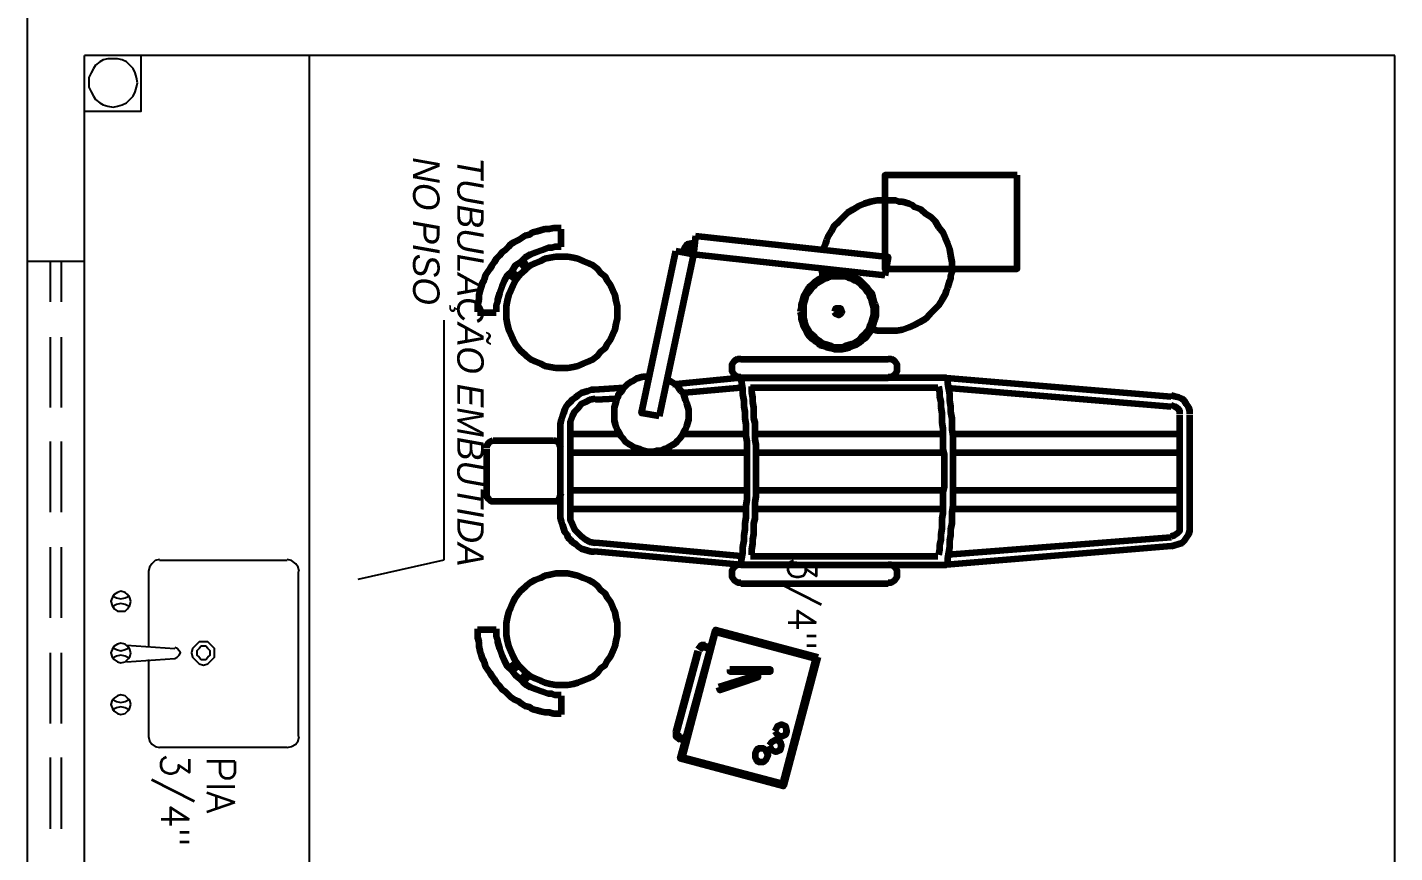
# Model space of a CAD drawing. Header units: millimetres. Extents: x 2273 to 2522, y 1034 to 1187.
# Drawn here: x 2464.772 to 2468.425, y 1060.438 to 1062.644 of the extents above; entities that cross this region are included whole.
import ezdxf

# ---------------------------------------------------------------- set-up
doc = ezdxf.new("R2010")
doc.units = ezdxf.units.MM
doc.layers.add('LAYER8', color=8, linetype='Continuous')
doc.layers.add('PAREDES', color=4, linetype='Continuous', lineweight=100)
doc.styles.add('Romans', font='romans.shx')
doc.styles.get("Standard").update_dxf_attribs({"font": 'arial.ttf'})

# ---------------------------------------------------------------- blocks, each defined once
blk = doc.blocks.new('POV')
at = {"layer": 'PAREDES', "color": 0, "linetype": 'Continuous'}
for points in [[(64.0064, 152.5863), (63.9975, 152.5863), (63.9887, 152.5833), (63.9799, 152.5775), (63.9711, 152.5716), (63.9652, 152.5657), (63.9623, 152.5569), (63.9593, 152.5451), (63.9564, 152.5363)], [(64.3093, 152.5863), (64.0093, 152.5863)], [(64.3593, 152.5363), (64.3564, 152.5451), (64.3534, 152.5569), (64.3505, 152.5657), (64.3446, 152.5716), (64.3358, 152.5775), (64.327, 152.5833), (64.3181, 152.5863), (64.3093, 152.5863)], [(64.0064, 152.5598), (63.9975, 152.5598), (63.9917, 152.5539), (63.9858, 152.5451), (63.9828, 152.5363)], [(64.3093, 152.5598), (64.0093, 152.5598)], [(64.0593, 151.948), (64.0593, 152.5598)], [(64.1093, 151.951), (64.1093, 152.5598)], [(64.2093, 151.951), (64.2093, 152.5598)], [(64.2593, 151.948), (64.2593, 152.5598)], [(64.3328, 152.5363), (64.3299, 152.5451), (64.324, 152.5539), (64.3181, 152.5598), (64.3093, 152.5598)], [(63.9093, 151.9363), (63.9593, 152.5363)], [(63.9358, 151.9392), (63.9858, 152.5363)], [(64.3358, 152.5363), (64.3828, 151.9392)], [(64.3593, 152.5363), (64.4093, 151.9363)], [(63.3681, 152.1245), (63.3681, 151.7716), (63.6181, 151.7716), (63.6181, 152.1245), (63.3681, 152.1245)], [(63.7799, 151.7333), (63.7799, 151.7422), (63.7828, 151.751), (63.7828, 151.7598), (63.7828, 151.7686), (63.7828, 151.7863), (63.7828, 151.8039), (63.7799, 151.8186), (63.774, 151.8363), (63.7681, 151.851), (63.7593, 151.8657), (63.7505, 151.8804), (63.7387, 151.8922), (63.727, 151.9039), (63.7152, 151.9157), (63.7005, 151.9245), (63.6858, 151.9333), (63.677, 151.9363), (63.6681, 151.9392), (63.6593, 151.9422), (63.6505, 151.9451), (63.6417, 151.948), (63.6358, 151.948), (63.627, 151.951), (63.6181, 151.951), (63.6005, 151.951), (63.5828, 151.948), (63.5652, 151.9451), (63.5505, 151.9392), (63.5358, 151.9333), (63.5211, 151.9275), (63.5064, 151.9157), (63.4917, 151.9069), (63.4799, 151.8951), (63.4711, 151.8804), (63.4593, 151.8686), (63.4534, 151.851), (63.4475, 151.8451), (63.4446, 151.8363), (63.4417, 151.8275), (63.4387, 151.8186), (63.4387, 151.8098), (63.4358, 151.801), (63.4358, 151.7922), (63.4358, 151.7833), (63.4358, 151.7657), (63.4358, 151.751), (63.4387, 151.7333), (63.4446, 151.7157), (63.4505, 151.701), (63.4593, 151.6863), (63.4681, 151.6716), (63.4799, 151.6598), (63.4917, 151.648), (63.5034, 151.6363), (63.5181, 151.6275), (63.5328, 151.6186), (63.5417, 151.6157), (63.5505, 151.6127), (63.5564, 151.6098), (63.5652, 151.6069)], [(64.4093, 151.9392), (64.3917, 151.9392), (64.377, 151.9422), (64.3623, 151.9451), (64.3446, 151.9451), (64.3299, 151.948), (64.3152, 151.948), (64.2975, 151.951), (64.2828, 151.951), (64.2681, 151.951), (64.2505, 151.9539), (64.2358, 151.9539), (64.2211, 151.9539), (64.2034, 151.9539), (64.1887, 151.9539), (64.174, 151.9539), (64.1564, 151.9539), (64.1417, 151.9539), (64.127, 151.9539), (64.1093, 151.9539), (64.0946, 151.9539), (64.0799, 151.9539), (64.0652, 151.9539), (64.0475, 151.951), (64.0328, 151.951), (64.0181, 151.951), (64.0005, 151.948), (63.9858, 151.948), (63.9711, 151.9451), (63.9534, 151.9451), (63.9387, 151.9422), (63.924, 151.9392), (63.9064, 151.9392)], [(64.4093, 151.9392), (64.3917, 151.9392), (64.377, 151.9422), (64.3623, 151.9451), (64.3446, 151.9451), (64.3299, 151.948), (64.3152, 151.948), (64.2975, 151.951), (64.2828, 151.951), (64.2681, 151.951), (64.2505, 151.9539), (64.2358, 151.9539), (64.2211, 151.9539), (64.2034, 151.9539), (64.1887, 151.9539), (64.174, 151.9539), (64.1564, 151.9539), (64.1417, 151.9539), (64.127, 151.9539), (64.1093, 151.9539), (64.0946, 151.9539), (64.0799, 151.9539), (64.0652, 151.9539), (64.0475, 151.951), (64.0328, 151.951), (64.0181, 151.951), (64.0005, 151.948), (63.9858, 151.948), (63.9711, 151.9451), (63.9534, 151.9451), (63.9387, 151.9422), (63.924, 151.9392), (63.9064, 151.9392)], [(63.9093, 151.9363), (63.9093, 151.7039), (63.9093, 151.3863)], [(63.9093, 151.9363), (63.9093, 151.7039)], [(64.3828, 151.9157), (64.3681, 151.9186), (64.3564, 151.9186), (64.3417, 151.9216), (64.327, 151.9216), (64.3123, 151.9245), (64.2975, 151.9245), (64.2858, 151.9245), (64.2711, 151.9275), (64.2564, 151.9275), (64.2417, 151.9275), (64.227, 151.9275), (64.2152, 151.9275), (64.2005, 151.9304), (64.1858, 151.9304), (64.1711, 151.9304), (64.1564, 151.9304), (64.1446, 151.9304), (64.1299, 151.9304), (64.1152, 151.9304), (64.1005, 151.9275), (64.0887, 151.9275), (64.074, 151.9275), (64.0593, 151.9275), (64.0446, 151.9275), (64.0299, 151.9245), (64.0181, 151.9245), (64.0034, 151.9245), (63.9887, 151.9216), (63.974, 151.9216), (63.9593, 151.9186), (63.9475, 151.9186), (63.9328, 151.9157)], [(64.4093, 151.3863), (64.4093, 151.5363), (64.4093, 151.9363)], [(64.4093, 151.4598), (64.4093, 151.9363)], [(63.9358, 151.9127), (63.9358, 151.4127)], [(64.0593, 151.4245), (64.0593, 151.9245)], [(64.1093, 151.4245), (64.1093, 151.9245)], [(64.2093, 151.4245), (64.2093, 151.9245)], [(64.2593, 151.4245), (64.2593, 151.9245)], [(64.3858, 151.4127), (64.3858, 151.5363), (64.3858, 151.9127)], [(63.5299, 151.2657), (63.5858, 151.7804), (63.6358, 151.7716)], [(63.9064, 151.7804), (63.9064, 151.7892), (63.9005, 151.798), (63.8917, 151.8039), (63.8828, 151.8039), (63.874, 151.8039), (63.8652, 151.798), (63.8593, 151.7892), (63.8593, 151.7804)], [(63.8593, 151.3863), (63.8593, 151.7804)], [(63.9093, 151.3863), (63.9093, 151.7804)], [(64.4564, 151.7804), (64.4564, 151.7892), (64.4505, 151.798), (64.4417, 151.8039), (64.4328, 151.8039), (64.424, 151.8039), (64.4152, 151.798), (64.4093, 151.7892), (64.4093, 151.7804)], [(64.4593, 151.3863), (64.4593, 151.7804)], [(63.6358, 151.7716), (63.5799, 151.2598)], [(63.7328, 151.5451), (63.7417, 151.548), (63.7534, 151.548), (63.7623, 151.551), (63.7711, 151.5539), (63.7799, 151.5598), (63.7887, 151.5627), (63.7975, 151.5686), (63.8034, 151.5745), (63.8093, 151.5833), (63.8152, 151.5922), (63.8211, 151.598), (63.824, 151.6069), (63.827, 151.6157), (63.8299, 151.6275), (63.8328, 151.6363), (63.8328, 151.648), (63.8328, 151.6569), (63.8299, 151.6686), (63.827, 151.6775), (63.824, 151.6863), (63.8211, 151.6951), (63.8152, 151.7039), (63.8093, 151.7098), (63.8034, 151.7186), (63.7975, 151.7245), (63.7887, 151.7304), (63.7799, 151.7363), (63.7711, 151.7392), (63.7623, 151.7422), (63.7534, 151.7451), (63.7417, 151.748), (63.7328, 151.748), (63.7211, 151.748), (63.7123, 151.7451), (63.7034, 151.7422), (63.6917, 151.7392), (63.6828, 151.7363), (63.677, 151.7304), (63.6681, 151.7245), (63.6623, 151.7186), (63.6534, 151.7098), (63.6475, 151.7039), (63.6446, 151.6951), (63.6387, 151.6863), (63.6358, 151.6775), (63.6328, 151.6686), (63.6328, 151.6569), (63.6328, 151.648), (63.6328, 151.6363), (63.6328, 151.6275), (63.6358, 151.6157), (63.6387, 151.6069), (63.6446, 151.598), (63.6475, 151.5922), (63.6534, 151.5833), (63.6623, 151.5745), (63.6681, 151.5686), (63.677, 151.5627), (63.6828, 151.5598), (63.6917, 151.5539), (63.7034, 151.551), (63.7123, 151.548), (63.7211, 151.548), (63.7328, 151.5451)], [(63.7328, 151.5539), (63.7417, 151.5539), (63.7505, 151.5539), (63.7593, 151.5569), (63.7681, 151.5598), (63.777, 151.5627), (63.7858, 151.5686), (63.7917, 151.5745), (63.7975, 151.5804), (63.8034, 151.5863), (63.8093, 151.5951), (63.8152, 151.601), (63.8181, 151.6098), (63.8211, 151.6186), (63.824, 151.6275), (63.827, 151.6363), (63.827, 151.648), (63.827, 151.6569), (63.824, 151.6657), (63.8211, 151.6745), (63.8181, 151.6833), (63.8152, 151.6922), (63.8093, 151.701), (63.8034, 151.7069), (63.7975, 151.7127), (63.7917, 151.7186), (63.7858, 151.7245), (63.777, 151.7304), (63.7681, 151.7333), (63.7593, 151.7363), (63.7505, 151.7392), (63.7417, 151.7422), (63.7328, 151.7422), (63.7211, 151.7422), (63.7123, 151.7392), (63.7034, 151.7363), (63.6946, 151.7333), (63.6858, 151.7304), (63.6799, 151.7245), (63.6711, 151.7186), (63.6652, 151.7127), (63.6593, 151.7069), (63.6534, 151.701), (63.6505, 151.6922), (63.6446, 151.6833), (63.6417, 151.6745), (63.6387, 151.6657), (63.6387, 151.6569), (63.6387, 151.648), (63.6387, 151.6363), (63.6387, 151.6275), (63.6417, 151.6186), (63.6446, 151.6098), (63.6505, 151.601), (63.6534, 151.5951), (63.6593, 151.5863), (63.6652, 151.5804), (63.6711, 151.5745), (63.6799, 151.5686), (63.6858, 151.5627), (63.6946, 151.5598), (63.7034, 151.5569), (63.7123, 151.5539), (63.7211, 151.5539), (63.7328, 151.5539)], [(63.7328, 151.6363), (63.7387, 151.6392), (63.7417, 151.648), (63.7387, 151.6539), (63.7328, 151.6569), (63.724, 151.6539), (63.724, 151.648), (63.724, 151.6392), (63.7328, 151.6363)], [(63.6152, 151.601), (63.6299, 151.6039), (63.6417, 151.6039)], [(64.6564, 151.5922), (65.0005, 151.501), (64.927, 151.2245), (64.5828, 151.3186), (64.6564, 151.5922)], [(64.6593, 151.5863), (64.9946, 151.498), (64.924, 151.2304), (64.5887, 151.3186), (64.6593, 151.5863)], [(64.4093, 151.5363), (64.4093, 151.3863)], [(64.8534, 151.4775), (64.8623, 151.4833), (64.8681, 151.4951), (64.8623, 151.5069), (64.8534, 151.5098), (64.8417, 151.5069), (64.8358, 151.4951), (64.8417, 151.4833), (64.8534, 151.4775)], [(64.8917, 151.4627), (64.9034, 151.4686), (64.9093, 151.4804), (64.9034, 151.4922), (64.8917, 151.4951), (64.8828, 151.4922), (64.877, 151.4804), (64.8828, 151.4686), (64.8917, 151.4627)], [(64.6887, 151.3569), (64.6946, 151.3569), (64.6946, 151.4657), (64.6887, 151.4657), (64.6887, 151.3569)], [(64.9181, 151.4245), (64.924, 151.4245), (64.9299, 151.4275), (64.9358, 151.4333), (64.9358, 151.4422), (64.9358, 151.448), (64.9299, 151.4539), (64.924, 151.4569), (64.9181, 151.4598), (64.9123, 151.4569), (64.9064, 151.4539), (64.9005, 151.448), (64.9005, 151.4422), (64.9005, 151.4333), (64.9064, 151.4275), (64.9123, 151.4245), (64.9181, 151.4245)], [(64.3828, 151.4157), (64.3681, 151.4157), (64.3534, 151.4186), (64.3417, 151.4186), (64.327, 151.4216), (64.3123, 151.4216), (64.2975, 151.4216), (64.2858, 151.4245), (64.2711, 151.4245), (64.2564, 151.4245), (64.2417, 151.4245), (64.227, 151.4275), (64.2152, 151.4275), (64.2005, 151.4275), (64.1858, 151.4275), (64.1711, 151.4275), (64.1564, 151.4275), (64.1446, 151.4275), (64.1299, 151.4275), (64.1152, 151.4275), (64.1005, 151.4275), (64.0887, 151.4275), (64.074, 151.4245), (64.0593, 151.4245), (64.0446, 151.4245), (64.0299, 151.4245), (64.0181, 151.4216), (64.0034, 151.4216), (63.9887, 151.4216), (63.974, 151.4186), (63.9623, 151.4186), (63.9475, 151.4157), (63.9328, 151.4157)], [(64.7358, 151.3275), (64.7446, 151.3304), (64.7093, 151.4333), (64.7034, 151.4333), (64.7358, 151.3275)], [(63.8593, 151.3863), (63.8593, 151.3775), (63.8652, 151.3686), (63.874, 151.3627), (63.8828, 151.3627), (63.8917, 151.3627), (63.9005, 151.3686), (63.9064, 151.3775), (63.9064, 151.3863)], [(64.4093, 151.3863), (64.3917, 151.3892), (64.377, 151.3922), (64.3623, 151.3922), (64.3446, 151.3951), (64.3299, 151.3951), (64.3152, 151.398), (64.2975, 151.398), (64.2828, 151.401), (64.2681, 151.401), (64.2505, 151.401), (64.2358, 151.4039), (64.2211, 151.4039), (64.2034, 151.4039), (64.1887, 151.4039), (64.174, 151.4039), (64.1564, 151.4039), (64.1417, 151.4039), (64.127, 151.4039), (64.1093, 151.4039), (64.0946, 151.4039), (64.0799, 151.4039), (64.0652, 151.401), (64.0475, 151.401), (64.0328, 151.401), (64.0181, 151.398), (64.0005, 151.398), (63.9858, 151.3951), (63.9711, 151.3951), (63.9534, 151.3922), (63.9387, 151.3922), (63.924, 151.3892), (63.9064, 151.3863)], [(64.4093, 151.3863), (64.3917, 151.3892), (64.377, 151.3922), (64.3623, 151.3922), (64.3446, 151.3951), (64.3299, 151.3951), (64.3152, 151.398), (64.2975, 151.398), (64.2828, 151.401), (64.2681, 151.401), (64.2505, 151.401), (64.2358, 151.4039), (64.2211, 151.4039), (64.2034, 151.4039), (64.1887, 151.4039), (64.174, 151.4039), (64.1564, 151.4039), (64.1417, 151.4039), (64.127, 151.4039), (64.1093, 151.4039), (64.0946, 151.4039), (64.0799, 151.4039), (64.0652, 151.401), (64.0475, 151.401), (64.0328, 151.401), (64.0181, 151.398), (64.0005, 151.398), (63.9858, 151.3951), (63.9711, 151.3951), (63.9534, 151.3922), (63.9387, 151.3922), (63.924, 151.3892), (63.9064, 151.3863)], [(63.9093, 151.3863), (63.927, 151.2039)], [(63.9358, 151.3863), (63.9505, 151.2275)], [(64.0593, 151.2304), (64.0593, 151.398)], [(64.1093, 150.9304), (64.1093, 151.401)], [(64.2093, 150.9304), (64.2093, 151.401)], [(64.2593, 150.9304), (64.2593, 151.398)], [(64.3858, 151.3863), (64.3505, 150.998)], [(64.4093, 151.3863), (64.374, 150.9951)], [(64.4093, 151.3863), (64.4093, 151.3775), (64.4152, 151.3686), (64.424, 151.3627), (64.4328, 151.3627), (64.4417, 151.3627), (64.4505, 151.3686), (64.4564, 151.3775), (64.4564, 151.3863)], [(64.624, 151.2922), (64.624, 151.2804), (64.6358, 151.2716)], [(64.6299, 151.3039), (64.627, 151.2892)], [(64.6358, 151.3039), (64.6299, 151.2892)], [(64.6299, 151.2892), (64.6299, 151.2833), (64.6358, 151.2775)], [(64.8564, 151.2157), (64.6387, 151.2745)], [(64.8564, 151.2127), (64.6387, 151.2716)], [(63.5299, 151.2657), (63.5799, 151.2598), (63.5711, 151.2127)], [(63.5505, 151.2657), (63.5505, 151.2539), (63.5534, 151.2422), (63.5623, 151.2363), (63.574, 151.2304)], [(63.5564, 151.2627), (63.5564, 151.2539), (63.5593, 151.248), (63.5652, 151.2422), (63.574, 151.2392)], [(63.5799, 151.2598), (64.0123, 151.1686)], [(63.9034, 151.1422), (63.9064, 151.1333), (63.9064, 151.1245), (63.9093, 151.1157), (63.9123, 151.1069), (63.9181, 151.098), (63.9211, 151.0922), (63.927, 151.0833), (63.9328, 151.0775), (63.9387, 151.0716), (63.9475, 151.0657), (63.9534, 151.0598), (63.9623, 151.0569), (63.9711, 151.0539), (63.9799, 151.051), (63.9887, 151.048), (63.9975, 151.048), (64.0064, 151.048), (64.0152, 151.048), (64.024, 151.048), (64.0328, 151.051), (64.0417, 151.0539), (64.0505, 151.0569), (64.0593, 151.0627), (64.0652, 151.0657), (64.0711, 151.0716), (64.0799, 151.0775), (64.0858, 151.0863), (64.0887, 151.0922), (64.0946, 151.101), (64.0975, 151.1098), (64.1005, 151.1186), (64.1034, 151.1275), (64.1064, 151.1363), (64.1064, 151.1451), (64.1064, 151.1539), (64.1034, 151.1627), (64.1034, 151.1716), (64.1005, 151.1804), (64.0975, 151.1892), (64.0917, 151.198), (64.0887, 151.2039), (64.0828, 151.2127), (64.077, 151.2186), (64.0711, 151.2245), (64.0623, 151.2304), (64.0564, 151.2333), (64.0475, 151.2392), (64.0387, 151.2422), (64.0299, 151.2451), (64.0211, 151.248), (64.0123, 151.248), (64.0034, 151.248), (63.9946, 151.248), (63.9858, 151.2451), (63.977, 151.2422), (63.9681, 151.2392), (63.9593, 151.2363), (63.9505, 151.2333), (63.9446, 151.2275), (63.9387, 151.2216), (63.9299, 151.2157), (63.924, 151.2069), (63.9211, 151.201), (63.9152, 151.1922)], [(64.874, 151.2363), (64.8711, 151.2245)], [(64.8799, 151.2363), (64.874, 151.2216)], [(64.0123, 151.1686), (64.0034, 151.1216), (63.5711, 151.2127)], [(64.8564, 151.2127), (64.8681, 151.2127), (64.877, 151.2245)], [(64.8593, 151.2186), (64.8652, 151.2186), (64.8711, 151.2245)], [(63.7328, 151.0569), (63.7181, 151.0569), (63.7034, 151.0539), (63.6887, 151.051), (63.677, 151.0451), (63.6623, 151.0392), (63.6505, 151.0304), (63.6387, 151.0245), (63.6299, 151.0127), (63.6181, 151.0039), (63.6093, 150.9922), (63.6034, 150.9804), (63.5975, 150.9657), (63.5917, 150.951), (63.5887, 150.9392), (63.5858, 150.9245), (63.5858, 150.9069), (63.5858, 150.8922), (63.5887, 150.8775), (63.5917, 150.8627), (63.5975, 150.851), (63.6034, 150.8363), (63.6093, 150.8245), (63.6181, 150.8127), (63.6299, 150.801), (63.6387, 150.7922), (63.6505, 150.7833), (63.6623, 150.7775), (63.677, 150.7716), (63.6887, 150.7657), (63.7034, 150.7627), (63.7181, 150.7598), (63.7328, 150.7598), (63.7505, 150.7598), (63.7652, 150.7627), (63.7799, 150.7657), (63.7917, 150.7716), (63.8064, 150.7775), (63.8181, 150.7833), (63.8299, 150.7922), (63.8387, 150.801), (63.8505, 150.8127), (63.8593, 150.8245), (63.8652, 150.8363), (63.8711, 150.851), (63.877, 150.8627), (63.8799, 150.8775), (63.8828, 150.8922), (63.8828, 150.9069), (63.8828, 150.9245), (63.8799, 150.9392), (63.877, 150.951), (63.8711, 150.9657), (63.8652, 150.9804), (63.8593, 150.9922), (63.8505, 151.0039), (63.8387, 151.0127), (63.8299, 151.0245), (63.8181, 151.0304), (63.8064, 151.0392), (63.7917, 151.0451), (63.7799, 151.051), (63.7652, 151.0539), (63.7505, 151.0569), (63.7328, 151.0569)], [(63.9358, 151.0745), (63.9417, 150.9951)], [(63.9652, 151.0539), (63.9681, 150.998)], [(64.0593, 150.9304), (64.0593, 151.0627)], [(64.5799, 150.7598), (64.5975, 150.7598), (64.6123, 150.7627), (64.627, 150.7657), (64.6387, 150.7716), (64.6534, 150.7775), (64.6652, 150.7833), (64.677, 150.7922), (64.6858, 150.801), (64.6975, 150.8127), (64.7064, 150.8245), (64.7123, 150.8363), (64.7181, 150.851), (64.724, 150.8627), (64.727, 150.8775), (64.7299, 150.8922), (64.7299, 150.9069), (64.7299, 150.9245), (64.727, 150.9392), (64.724, 150.951), (64.7181, 150.9657), (64.7123, 150.9804), (64.7064, 150.9922), (64.6975, 151.0039), (64.6858, 151.0127), (64.677, 151.0245), (64.6652, 151.0304), (64.6534, 151.0392), (64.6387, 151.0451), (64.627, 151.051), (64.6123, 151.0539), (64.5975, 151.0569), (64.5799, 151.0569), (64.5652, 151.0569), (64.5505, 151.0539), (64.5358, 151.051), (64.524, 151.0451), (64.5093, 151.0392), (64.4975, 151.0304), (64.4858, 151.0245), (64.477, 151.0127), (64.4652, 151.0039), (64.4564, 150.9922), (64.4505, 150.9804), (64.4446, 150.9657), (64.4387, 150.951), (64.4358, 150.9392), (64.4328, 150.9245), (64.4328, 150.9069), (64.4328, 150.8922), (64.4358, 150.8775), (64.4387, 150.8627), (64.4446, 150.851), (64.4505, 150.8363), (64.4564, 150.8245), (64.4652, 150.8127), (64.477, 150.801), (64.4858, 150.7922), (64.4975, 150.7833), (64.5093, 150.7775), (64.524, 150.7716), (64.5358, 150.7657), (64.5505, 150.7627), (64.5652, 150.7598), (64.5799, 150.7598)], [(63.9417, 150.9951), (63.9417, 150.9863), (63.9446, 150.9775), (63.9475, 150.9686), (63.9505, 150.9598), (63.9564, 150.951), (63.9623, 150.9451), (63.9681, 150.9363), (63.974, 150.9304), (63.9799, 150.9245), (63.9887, 150.9186), (63.9946, 150.9157), (64.0034, 150.9127), (64.0123, 150.9098), (64.0211, 150.9069), (64.0328, 150.9039), (64.0417, 150.9039)], [(63.9652, 150.998), (63.9681, 150.9833), (63.974, 150.9716), (63.9799, 150.9598), (63.9917, 150.951), (64.0005, 150.9422), (64.0123, 150.9363), (64.027, 150.9304), (64.0417, 150.9304)], [(64.274, 150.9304), (64.2887, 150.9304), (64.3005, 150.9363), (64.3152, 150.9422), (64.324, 150.951), (64.3328, 150.9598), (64.3417, 150.9716), (64.3475, 150.9833), (64.3505, 150.998)], [(64.274, 150.9039), (64.2828, 150.9039), (64.2946, 150.9069), (64.3034, 150.9098), (64.3123, 150.9127), (64.3211, 150.9157), (64.327, 150.9216), (64.3358, 150.9245), (64.3417, 150.9304), (64.3475, 150.9363), (64.3534, 150.9451), (64.3593, 150.951), (64.3652, 150.9598), (64.3681, 150.9686), (64.3711, 150.9775), (64.374, 150.9863), (64.374, 150.9951)], [(63.5093, 150.9069), (63.5093, 150.8951), (63.5093, 150.8863), (63.5123, 150.8745), (63.5123, 150.8627), (63.5152, 150.851), (63.5181, 150.8422), (63.5211, 150.8304), (63.527, 150.8216), (63.5299, 150.8098), (63.5358, 150.801), (63.5417, 150.7922), (63.5475, 150.7804), (63.5534, 150.7716), (63.5593, 150.7657), (63.5681, 150.7569), (63.574, 150.748), (63.5828, 150.7422), (63.5917, 150.7333), (63.6005, 150.7275), (63.6093, 150.7216), (63.6181, 150.7157), (63.627, 150.7098), (63.6358, 150.7039), (63.6475, 150.701), (63.6564, 150.6951), (63.6681, 150.6922), (63.677, 150.6892), (63.6887, 150.6863), (63.7005, 150.6863), (63.7123, 150.6833), (63.724, 150.6833), (63.7328, 150.6833)], [(63.5593, 150.9069), (63.5123, 150.9069)], [(63.5593, 150.9069), (63.5593, 150.898), (63.5593, 150.8892), (63.5623, 150.8804), (63.5623, 150.8716), (63.5681, 150.8569), (63.574, 150.8392), (63.5799, 150.8245), (63.5887, 150.8098), (63.6005, 150.798), (63.6093, 150.7833), (63.624, 150.7745), (63.6358, 150.7627), (63.6505, 150.7539), (63.6652, 150.748), (63.6828, 150.7422), (63.7005, 150.7363), (63.7064, 150.7363), (63.7152, 150.7333), (63.724, 150.7333), (63.7328, 150.7333)], [(64.0417, 150.9304), (64.274, 150.9304)], [(64.0417, 150.9039), (64.274, 150.9039)], [(64.0975, 150.9069), (64.0917, 150.9039), (64.0828, 150.901), (64.0799, 150.8951), (64.077, 150.8863)], [(64.1005, 150.9039), (64.2211, 150.9039)], [(64.2387, 150.8863), (64.2387, 150.8951), (64.2328, 150.901), (64.227, 150.9039), (64.2181, 150.9069)], [(64.5799, 150.6833), (64.5917, 150.6833), (64.6034, 150.6833), (64.6152, 150.6863), (64.627, 150.6863), (64.6387, 150.6892), (64.6475, 150.6922), (64.6593, 150.6951), (64.6681, 150.701), (64.6799, 150.7039), (64.6887, 150.7098), (64.6975, 150.7157), (64.7064, 150.7216), (64.7152, 150.7275), (64.724, 150.7333), (64.7328, 150.7422), (64.7417, 150.748), (64.7475, 150.7569), (64.7564, 150.7657), (64.7623, 150.7716), (64.7681, 150.7804), (64.774, 150.7922), (64.7799, 150.801), (64.7858, 150.8098), (64.7887, 150.8216), (64.7946, 150.8304), (64.7975, 150.8422), (64.8005, 150.851), (64.8034, 150.8627), (64.8034, 150.8745), (64.8064, 150.8863), (64.8064, 150.8951), (64.8064, 150.9069)], [(64.5799, 150.7333), (64.5917, 150.7333), (64.6005, 150.7333), (64.6093, 150.7363), (64.6152, 150.7363), (64.6328, 150.7422), (64.6505, 150.748), (64.6652, 150.7539), (64.6799, 150.7627), (64.6917, 150.7745), (64.7034, 150.7833), (64.7152, 150.798), (64.727, 150.8098), (64.7358, 150.8245), (64.7417, 150.8392), (64.7475, 150.8569), (64.7534, 150.8716), (64.7534, 150.8804), (64.7564, 150.8892), (64.7564, 150.898), (64.7564, 150.9069)], [(64.7593, 150.9069), (64.8093, 150.9069)], [(64.077, 150.7245), (64.077, 150.8863)], [(64.2387, 150.7245), (64.2387, 150.8863)], [(63.6152, 150.8186), (63.5946, 150.8039)], [(63.6211, 150.8127), (63.6005, 150.798)], [(64.6975, 150.8127), (64.7181, 150.798)], [(64.7064, 150.8186), (64.724, 150.8039)], [(63.6387, 150.7922), (63.624, 150.7716)], [(63.6475, 150.7863), (63.6328, 150.7657)], [(64.6711, 150.7863), (64.6858, 150.7657)], [(64.6799, 150.7922), (64.6946, 150.7716)], [(63.7358, 150.7333), (63.7358, 150.6833)], [(64.077, 150.7245), (64.0799, 150.7186), (64.0828, 150.7127), (64.0917, 150.7069), (64.0975, 150.7069)], [(64.2181, 150.7069), (64.227, 150.7069), (64.2328, 150.7127), (64.2387, 150.7186), (64.2387, 150.7245)], [(64.5828, 150.7333), (64.5828, 150.6833)], [(64.1005, 150.7069), (64.2211, 150.7069)]]:
    blk.add_lwpolyline(points, dxfattribs=at)

msp = doc.modelspace()

# ---------------------------------------------------------------- linework, layer by layer
at = {"layer": 'LAYER8', "linetype": 'Continuous'}
msp.add_line((2464.7722, 1062.019), (2464.9252, 1062.019), dxfattribs=at)
at = {"layer": 'LAYER8', "color": 0, "linetype": 'Continuous'}
for p, q in [((2465.8861, 1061.2206), (2465.8861, 1061.8616)), ((2465.6563, 1061.1693), (2465.8861, 1061.2206))]:
    msp.add_line(p, q, dxfattribs=at)
at = {"layer": 'LAYER8', "linetype": 'Continuous'}
for points in [[(2464.7722, 1053.6161), (2464.7722, 1062.719)], [(2464.9252, 1056.7161), (2464.9252, 1062.569)], [(2468.4252, 1062.569), (2464.9252, 1062.569)], [(2468.4252, 1057.7661), (2468.4252, 1062.569)]]:
    msp.add_lwpolyline(points, dxfattribs=at)
at = {"layer": 'LAYER8', "color": 0, "linetype": 'Continuous'}
for points in [[(2465.0752, 1062.569), (2465.0752, 1062.419), (2464.9252, 1062.419)], [(2465.5252, 1062.569), (2465.5252, 1059.869)], [(2465.0663, 1062.4955), (2465.0634, 1062.5102), (2465.0605, 1062.522), (2465.0546, 1062.5337), (2465.0457, 1062.5425), (2465.0369, 1062.5514), (2465.0252, 1062.5572), (2465.0134, 1062.5602), (2465.0016, 1062.5602), (2464.9869, 1062.5602), (2464.9752, 1062.5572), (2464.9663, 1062.5514), (2464.9546, 1062.5425), (2464.9487, 1062.5337), (2464.9428, 1062.522), (2464.9369, 1062.5102), (2464.9369, 1062.4955), (2464.9369, 1062.4837), (2464.9428, 1062.472), (2464.9487, 1062.4602), (2464.9546, 1062.4514), (2464.9663, 1062.4425), (2464.9752, 1062.4367), (2464.9869, 1062.4337), (2465.0016, 1062.4308), (2465.0134, 1062.4337), (2465.0252, 1062.4367), (2465.0369, 1062.4425), (2465.0457, 1062.4514), (2465.0546, 1062.4602), (2465.0605, 1062.472), (2465.0634, 1062.4837), (2465.0663, 1062.4955)], [(2464.834, 1061.9102), (2464.834, 1062.019)], [(2464.8634, 1061.9102), (2464.8634, 1062.019)], [(2464.834, 1061.6278), (2464.834, 1061.8161)], [(2464.8634, 1061.6278), (2464.8634, 1061.8161)], [(2464.834, 1061.3484), (2464.834, 1061.5367)], [(2464.8634, 1061.3484), (2464.8634, 1061.5367)], [(2464.834, 1061.0661), (2464.834, 1061.2543)], [(2464.8634, 1061.0661), (2464.8634, 1061.2543)], [(2465.1252, 1061.222), (2465.1134, 1061.219), (2465.1046, 1061.2102), (2465.0987, 1061.2014), (2465.0957, 1061.1896)], [(2465.4663, 1061.219), (2465.1252, 1061.219)], [(2465.4987, 1061.1896), (2465.4957, 1061.2014), (2465.4899, 1061.2102), (2465.4781, 1061.219), (2465.4663, 1061.222)], [(2465.0957, 1061.1896), (2465.0957, 1060.9896)], [(2465.4957, 1061.1896), (2465.4957, 1060.7484)], [(2465.0487, 1061.1102), (2465.0457, 1061.119), (2465.0399, 1061.1278), (2465.034, 1061.1337), (2465.0222, 1061.1367), (2465.0134, 1061.1337), (2465.0046, 1061.1278), (2464.9987, 1061.119), (2464.9957, 1061.1102), (2464.9987, 1061.0984), (2465.0046, 1061.0896), (2465.0134, 1061.0837), (2465.0222, 1061.0837), (2465.034, 1061.0837), (2465.0399, 1061.0896), (2465.0457, 1061.0984), (2465.0487, 1061.1102)], [(2464.9987, 1061.1249), (2465.0105, 1061.119), (2465.0222, 1061.1161), (2465.034, 1061.119), (2465.0457, 1061.1249)], [(2465.0457, 1061.0955), (2465.034, 1061.1014), (2465.0222, 1061.1043), (2465.0105, 1061.1014), (2464.9987, 1061.0955)], [(2465.0487, 1060.972), (2465.0457, 1060.9808), (2465.0399, 1060.9896), (2465.034, 1060.9955), (2465.0222, 1060.9984), (2465.0134, 1060.9955), (2465.0046, 1060.9896), (2464.9987, 1060.9808), (2464.9957, 1060.972), (2464.9987, 1060.9602), (2465.0046, 1060.9543), (2465.0134, 1060.9484), (2465.0222, 1060.9455), (2465.034, 1060.9484), (2465.0399, 1060.9543), (2465.0457, 1060.9602), (2465.0487, 1060.972)], [(2465.2722, 1060.972), (2465.2722, 1060.9837), (2465.2634, 1060.9925), (2465.2546, 1061.0014), (2465.2428, 1061.0014), (2465.231, 1061.0014), (2465.2222, 1060.9925), (2465.2134, 1060.9837), (2465.2105, 1060.972), (2465.2134, 1060.9602), (2465.2222, 1060.9514), (2465.231, 1060.9425), (2465.2428, 1060.9396), (2465.2546, 1060.9425), (2465.2634, 1060.9514), (2465.2722, 1060.9602), (2465.2722, 1060.972)], [(2464.834, 1060.7837), (2464.834, 1060.972)], [(2464.8634, 1060.7837), (2464.8634, 1060.972)], [(2464.9987, 1060.9867), (2465.0105, 1060.9808), (2465.0222, 1060.9778), (2465.034, 1060.9808), (2465.0457, 1060.9867)], [(2465.0457, 1060.9572), (2465.034, 1060.9631), (2465.0222, 1060.9661), (2465.0105, 1060.9631), (2464.9987, 1060.9572)], [(2465.0369, 1060.9925), (2465.1663, 1060.9837)], [(2465.1663, 1060.9572), (2465.1722, 1060.9602), (2465.1781, 1060.9661), (2465.181, 1060.972), (2465.1781, 1060.9778), (2465.1722, 1060.9837), (2465.1663, 1060.9867)], [(2465.2605, 1060.972), (2465.2605, 1060.9778), (2465.2546, 1060.9837), (2465.2487, 1060.9896), (2465.2428, 1060.9896), (2465.2369, 1060.9896), (2465.231, 1060.9837), (2465.2252, 1060.9778), (2465.2252, 1060.972), (2465.2252, 1060.9661), (2465.231, 1060.9602), (2465.2369, 1060.9543), (2465.2428, 1060.9543), (2465.2487, 1060.9543), (2465.2546, 1060.9602), (2465.2605, 1060.9661), (2465.2605, 1060.972)], [(2465.034, 1060.9484), (2465.034, 1060.9484)], [(2465.0369, 1060.9484), (2465.1663, 1060.9572)], [(2465.0957, 1060.9543), (2465.0957, 1060.7484)], [(2465.0487, 1060.8337), (2465.0457, 1060.8455), (2465.0399, 1060.8514), (2465.034, 1060.8572), (2465.0222, 1060.8602), (2465.0134, 1060.8572), (2465.0046, 1060.8514), (2464.9987, 1060.8455), (2464.9957, 1060.8337), (2464.9987, 1060.8249), (2465.0046, 1060.8161), (2465.0134, 1060.8102), (2465.0222, 1060.8072), (2465.034, 1060.8102), (2465.0399, 1060.8161), (2465.0457, 1060.8249), (2465.0487, 1060.8337)], [(2464.9987, 1060.8484), (2465.0105, 1060.8425), (2465.0222, 1060.8396), (2465.034, 1060.8425), (2465.0457, 1060.8484)], [(2465.0457, 1060.819), (2465.034, 1060.8249), (2465.0222, 1060.8278), (2465.0105, 1060.8249), (2464.9987, 1060.819)], [(2465.0957, 1060.7484), (2465.0987, 1060.7367), (2465.1046, 1060.7278), (2465.1134, 1060.722), (2465.1252, 1060.719)], [(2465.4663, 1060.719), (2465.4781, 1060.722), (2465.4899, 1060.7278), (2465.4957, 1060.7367), (2465.4987, 1060.7484)], [(2465.4663, 1060.719), (2465.1252, 1060.719)], [(2464.834, 1060.5014), (2464.834, 1060.6925)], [(2464.8634, 1060.5014), (2464.8634, 1060.6925)]]:
    msp.add_lwpolyline(points, dxfattribs=at)

# ---------------------------------------------------------------- block references
at = {"layer": 'LAYER8', "linetype": 'ByBlock', "rotation": 270}
msp.add_blockref('POV', (2315.2918, 1125.6166), dxfattribs=at)

# ---------------------------------------------------------------- texts
at = {"color": 3, "style": 'Romans'}
for s, p in [('3/4"', (2466.8049, 1061.2288)), ('3/4"', (2465.1295, 1060.7038)), ('PIA', (2465.2513, 1060.6945))]:
    msp.add_text(s, height=0.075, rotation=270, dxfattribs=at).set_placement(p)
at = {"layer": 'LAYER8', "color": 0, "linetype": 'Continuous', "insert": (2465.9915, 1062.2967), "char_height": 0.07081, "width": 1.12696, "attachment_point": 1, "rotation": 270}
msp.add_mtext('{\\fHarlow Solid Italic|b0|i0|c0|p82;TUBULAÇÃO EMBUTIDA NO PISO}', dxfattribs=at)

doc.saveas('drawing.dxf')
